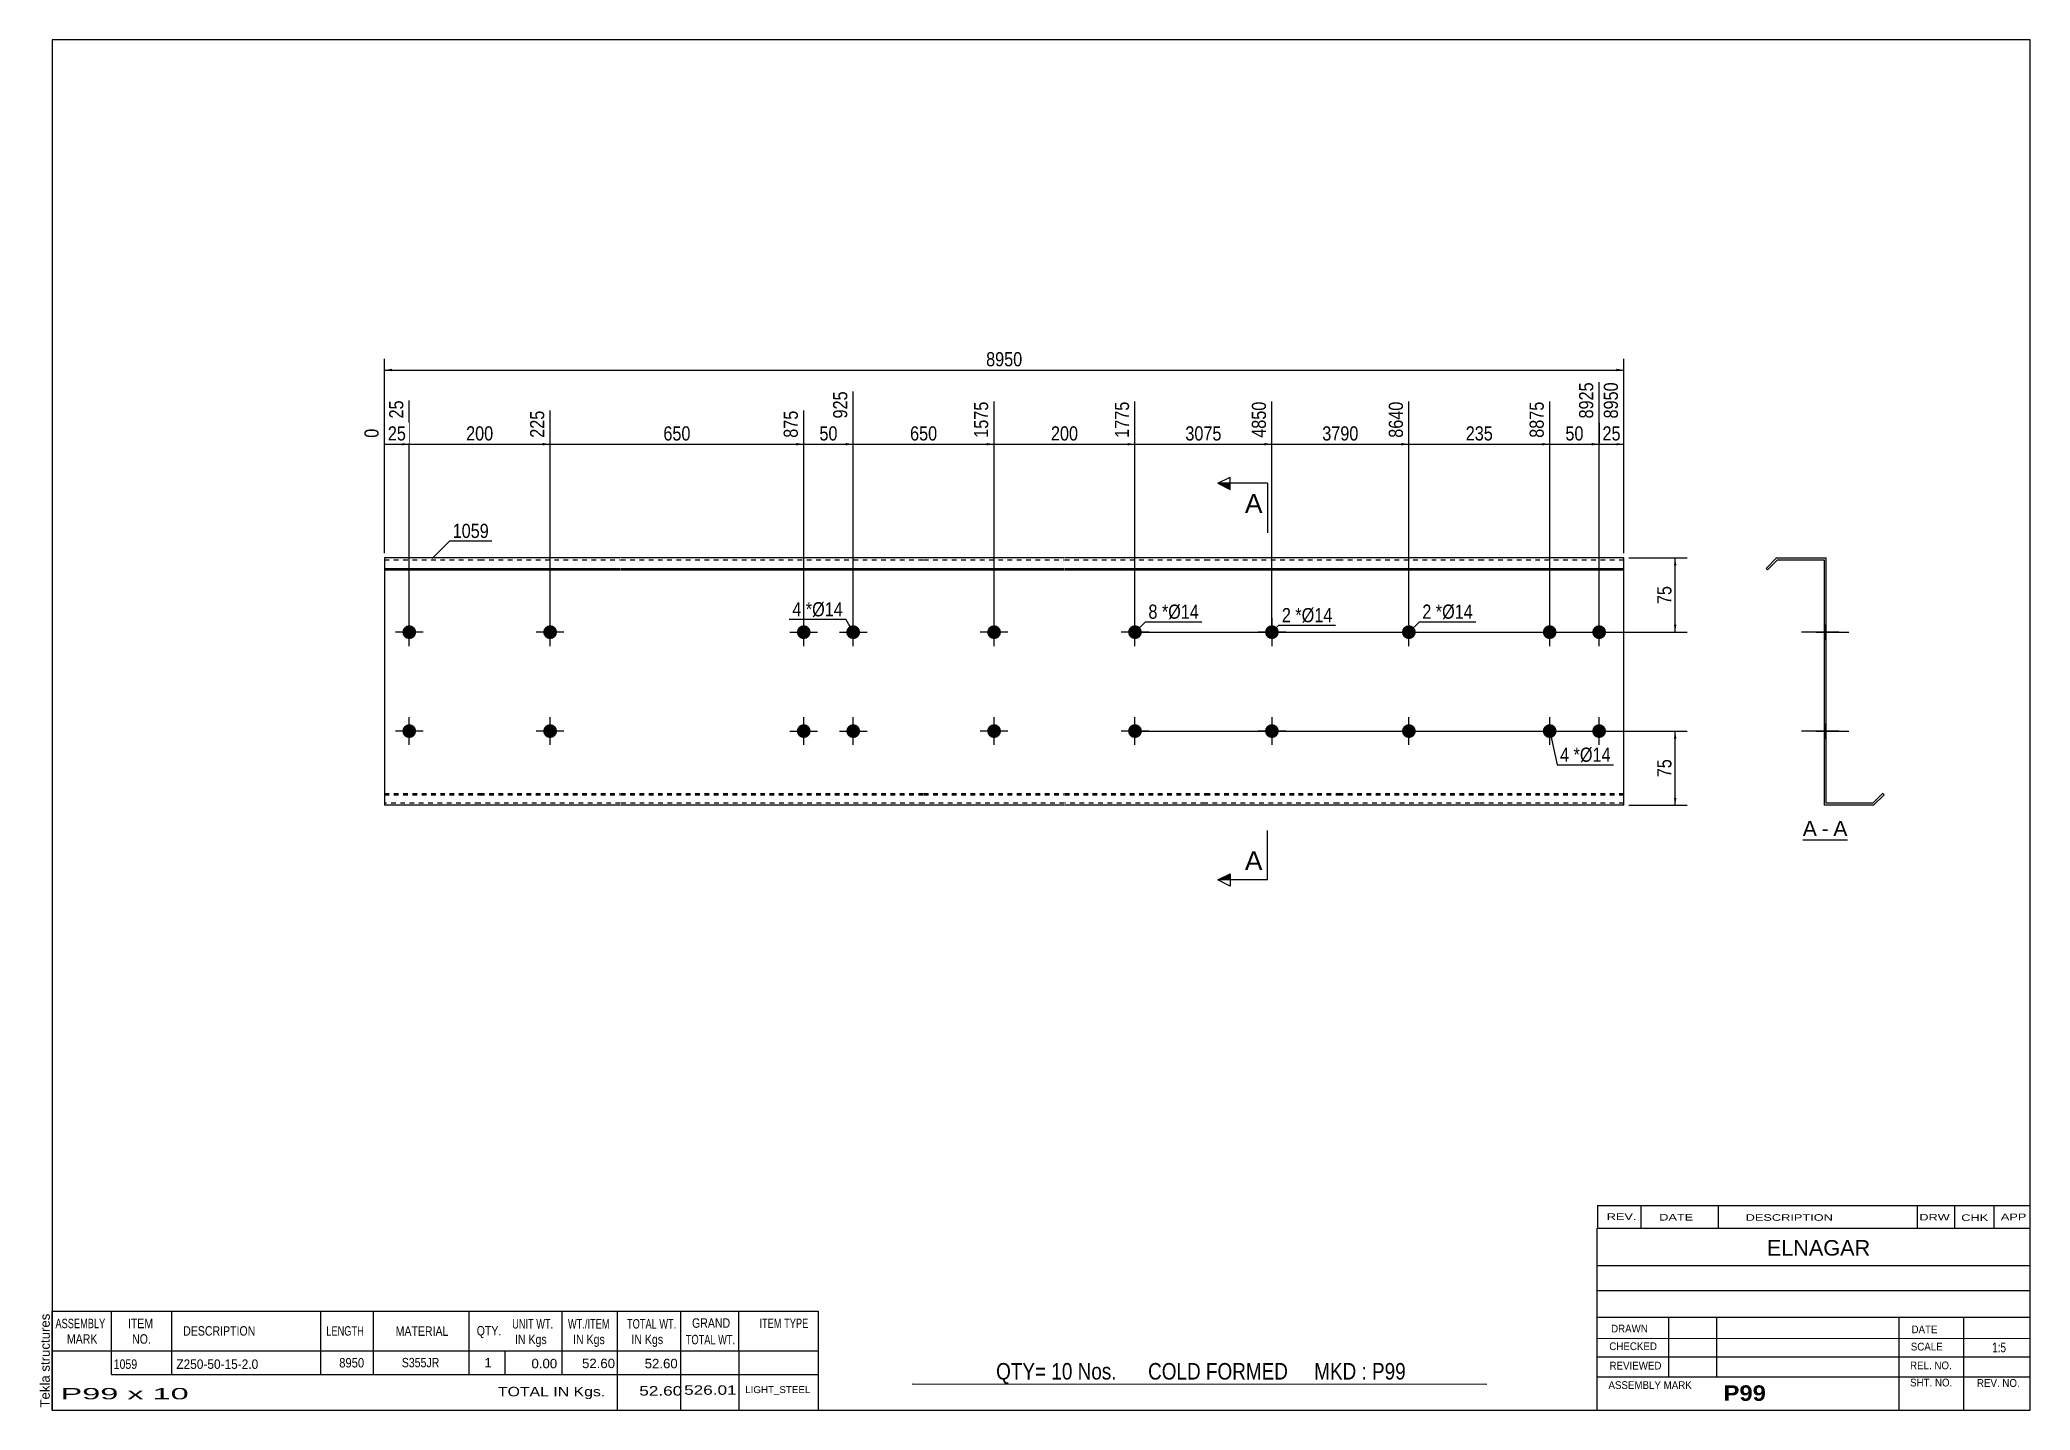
# Model space of a CAD drawing. Header units: millimetres. Extents: x -70 to 333, y -147 to 130.
import ezdxf

# ---------------------------------------------------------------- set-up
doc = ezdxf.new("R2010")
doc.units = ezdxf.units.MM
doc.linetypes.add('DXK_LINE_DOT1', pattern=[1.8814, 0.9407, -0.9407])
doc.styles.add('Arial', font='ARIAL.TTF', dxfattribs={"height": 0.2})
doc.styles.add('Arial Bold', font='ARIALBD.TTF', dxfattribs={"height": 0.2})
doc.styles.add('Arial Narrow', font='ARIALN.TTF', dxfattribs={"height": 0.2})

# ---------------------------------------------------------------- blocks, each defined once
blk = doc.blocks.new('Unknown-629082536-1623')
at = {"color": 5, "linetype": 'Continuous'}
for p, q in [((332.8, 129.75), (-67.2, 129.75)), ((-67.2, 129.75), (-67.2, -147.25)), ((332.8, -147.25), (332.8, 129.75)), ((-67.2, -147.25), (332.8, -147.25))]:
    blk.add_line(p, q, dxfattribs=at)
at = {"color": 174, "linetype": 'Continuous', "style": 'Arial'}
blk.add_text('Tekla structures', height=1.9102, rotation=90, dxfattribs=at).set_placement((-67.7, -146.75))
blk = doc.blocks.new('Unknown-629082536-12 - 1231')
at = {"color": 7, "linetype": 'Continuous'}
blk.add_line((286.81, -31.95), (295.84, -31.95), dxfattribs=at)
at = {"color": 0, "linetype": 'Continuous'}
blk.add_wipeout([(289.65, -31.2), (289.65, -28), (286.81, -28), (286.81, -31.2)], dxfattribs=at)
blk.add_wipeout([(292.03, -31.2), (292.03, -28), (290.61, -28), (290.61, -31.2)], dxfattribs=at)
at = {"color": 96, "linetype": 'Continuous', "style": 'Arial'}
blk.add_text('A', height=3.06, dxfattribs=at).set_placement((286.81, -31.2))
at = {"color": 0, "linetype": 'Continuous'}
blk.add_wipeout([(295.84, -31.2), (295.84, -28), (292.99, -28), (292.99, -31.2)], dxfattribs=at)
at = {"color": 96, "linetype": 'Continuous', "style": 'Arial'}
for s, p in [('A', (292.99, -31.2)), ('-', (290.61, -31.2))]:
    blk.add_text(s, height=3.06, dxfattribs=at).set_placement(p)
blk = doc.blocks.new('Bolt-629082536-1223 - 1203')
at = {"linetype": 'Continuous'}
for points in [[(3.6, -10, -1), (6.4, -10, -1)], [(150.36, -10, -1), (153.16, -10, -1)]]:
    blk.add_hatch(color=3, dxfattribs=at).paths.add_polyline_path(points)
at = {"color": 3, "linetype": 'Continuous'}
for p, q in [((5, -12.8), (5, -7.2)), ((151.76, -12.8), (151.76, -7.2)), ((7.8, -10), (2.2, -10)), ((154.56, -10), (148.96, -10))]:
    blk.add_line(p, q, dxfattribs=at)
blk = doc.blocks.new('Part-629082536-1218 - 1203')
at = {"color": 2, "linetype": 'Continuous'}
for p, q in [((0, 25), (0, -25)), ((19.19, 25), (0, 25)), ((47.68, 25), (19.29, 25)), ((108.98, 25), (47.78, 25)), ((137.46, 25), (109.08, 25)), ((165.95, 25), (137.56, 25)), ((192.85, 25), (166.05, 25)), ((221.34, 25), (192.95, 25)), ((250.63, 25), (221.44, 25)), ((250.63, -25), (250.63, 25)), ((0, 22.88), (19.19, 22.88)), ((0, 22.6), (19.19, 22.6)), ((19.29, 22.88), (47.68, 22.88)), ((19.29, 22.6), (47.68, 22.6)), ((47.78, 22.88), (108.98, 22.88)), ((47.78, 22.6), (108.98, 22.6)), ((109.08, 22.88), (137.46, 22.88)), ((109.08, 22.6), (137.46, 22.6)), ((137.56, 22.88), (165.95, 22.88)), ((137.56, 22.6), (165.95, 22.6)), ((166.05, 22.88), (192.85, 22.88)), ((166.05, 22.6), (192.85, 22.6)), ((192.95, 22.88), (221.34, 22.88)), ((192.95, 22.6), (221.34, 22.6)), ((221.44, 22.88), (250.63, 22.88)), ((221.44, 22.6), (250.63, 22.6)), ((19.19, -25), (0, -25)), ((47.68, -25), (19.29, -25)), ((108.98, -25), (47.78, -25)), ((137.46, -25), (109.08, -25)), ((165.95, -25), (137.56, -25)), ((192.85, -25), (166.05, -25)), ((221.34, -25), (192.95, -25)), ((250.63, -25), (221.44, -25))]:
    blk.add_line(p, q, dxfattribs=at)
at = {"color": 7, "linetype": 'DXK_LINE_DOT1'}
for p, q in [((0, 24.6), (19.19, 24.6)), ((19.29, 24.6), (47.68, 24.6)), ((47.78, 24.6), (108.98, 24.6)), ((109.08, 24.6), (137.46, 24.6)), ((137.56, 24.6), (165.95, 24.6)), ((166.05, 24.6), (192.85, 24.6)), ((192.95, 24.6), (221.34, 24.6)), ((221.44, 24.6), (250.63, 24.6)), ((0, -22.6), (19.19, -22.6)), ((0, -22.88), (19.19, -22.88)), ((19.29, -22.6), (47.68, -22.6)), ((19.29, -22.88), (47.68, -22.88)), ((47.78, -22.6), (108.98, -22.6)), ((47.78, -22.88), (108.98, -22.88)), ((109.08, -22.6), (137.46, -22.6)), ((109.08, -22.88), (137.46, -22.88)), ((137.56, -22.6), (165.95, -22.6)), ((137.56, -22.88), (165.95, -22.88)), ((166.05, -22.6), (192.85, -22.6)), ((166.05, -22.88), (192.85, -22.88)), ((192.95, -22.6), (221.34, -22.6)), ((192.95, -22.88), (221.34, -22.88)), ((221.44, -22.6), (250.63, -22.6)), ((221.44, -22.88), (250.63, -22.88)), ((19.19, -24.6), (0, -24.6)), ((47.68, -24.6), (19.29, -24.6)), ((108.98, -24.6), (47.78, -24.6)), ((137.46, -24.6), (109.08, -24.6)), ((165.95, -24.6), (137.56, -24.6)), ((192.85, -24.6), (166.05, -24.6)), ((221.34, -24.6), (192.95, -24.6)), ((250.63, -24.6), (221.44, -24.6))]:
    blk.add_line(p, q, dxfattribs=at)
blk = doc.blocks.new('Bolt-629082536-1219 - 1203')
at = {"linetype": 'Continuous'}
for points in [[(83.38, 10, -1), (86.18, 10, -1)], [(93.38, 10, -1), (96.18, 10, -1)], [(83.38, -10, -1), (86.18, -10, -1)], [(93.38, -10, -1), (96.18, -10, -1)]]:
    blk.add_hatch(color=3, dxfattribs=at).paths.add_polyline_path(points)
at = {"color": 3, "linetype": 'Continuous'}
for p, q in [((84.78, 7.2), (84.78, 12.8)), ((94.78, 7.2), (94.78, 12.8)), ((81.98, 10), (87.58, 10)), ((91.98, 10), (97.58, 10)), ((84.78, -12.8), (84.78, -7.2)), ((94.78, -12.8), (94.78, -7.2)), ((81.98, -10), (87.58, -10)), ((91.98, -10), (97.58, -10))]:
    blk.add_line(p, q, dxfattribs=at)
blk = doc.blocks.new('Bolt-629082536-1220 - 1203')
at = {"linetype": 'Continuous'}
for points in [[(32.09, 10, -1), (34.89, 10, -1)], [(121.87, 10, -1), (124.67, 10, -1)]]:
    blk.add_hatch(color=3, dxfattribs=at).paths.add_polyline_path(points)
at = {"color": 3, "linetype": 'Continuous'}
for p, q in [((33.49, 7.2), (33.49, 12.8)), ((123.27, 7.2), (123.27, 12.8)), ((36.29, 10), (30.69, 10)), ((126.07, 10), (120.47, 10))]:
    blk.add_line(p, q, dxfattribs=at)
blk = doc.blocks.new('Bolt-629082536-1221 - 1203')
at = {"linetype": 'Continuous'}
for points in [[(32.09, -10, -1), (34.89, -10, -1)], [(121.87, -10, -1), (124.67, -10, -1)]]:
    blk.add_hatch(color=3, dxfattribs=at).paths.add_polyline_path(points)
at = {"color": 3, "linetype": 'Continuous'}
for p, q in [((33.49, -12.8), (33.49, -7.2)), ((123.27, -12.8), (123.27, -7.2)), ((36.29, -10), (30.69, -10)), ((126.07, -10), (120.47, -10))]:
    blk.add_line(p, q, dxfattribs=at)
blk = doc.blocks.new('Bolt-629082536-1222 - 1203')
at = {"linetype": 'Continuous'}
for points in [[(3.6, 10, -1), (6.4, 10, -1)], [(150.36, 10, -1), (153.16, 10, -1)]]:
    blk.add_hatch(color=3, dxfattribs=at).paths.add_polyline_path(points)
at = {"color": 3, "linetype": 'Continuous'}
for p, q in [((5, 7.2), (5, 12.8)), ((151.76, 7.2), (151.76, 12.8)), ((7.8, 10), (2.2, 10)), ((154.56, 10), (148.96, 10))]:
    blk.add_line(p, q, dxfattribs=at)
blk = doc.blocks.new('Bolt-629082536-1224 - 1203')
at = {"linetype": 'Continuous'}
for points in [[(180.85, 10, -1), (178.05, 10, -1)], [(180.85, -10, -1), (178.05, -10, -1)]]:
    blk.add_hatch(color=3, dxfattribs=at).paths.add_polyline_path(points)
at = {"color": 3, "linetype": 'Continuous'}
for p, q in [((179.45, 12.8), (179.45, 7.2)), ((182.25, 10), (176.65, 10)), ((179.45, -7.2), (179.45, -12.8)), ((182.25, -10), (176.65, -10))]:
    blk.add_line(p, q, dxfattribs=at)
blk = doc.blocks.new('Bolt-629082536-1225 - 1203')
at = {"linetype": 'Continuous'}
for points in [[(234.23, 10, -1), (237.03, 10, -1)], [(244.23, 10, -1), (247.03, 10, -1)], [(234.23, -10, -1), (237.03, -10, -1)], [(244.23, -10, -1), (247.03, -10, -1)]]:
    blk.add_hatch(color=3, dxfattribs=at).paths.add_polyline_path(points)
at = {"color": 3, "linetype": 'Continuous'}
for p, q in [((235.63, 7.2), (235.63, 12.8)), ((245.63, 7.2), (245.63, 12.8)), ((232.83, 10), (238.43, 10)), ((242.83, 10), (248.43, 10)), ((235.63, -12.8), (235.63, -7.2)), ((245.63, -12.8), (245.63, -7.2)), ((232.83, -10), (238.43, -10)), ((242.83, -10), (248.43, -10))]:
    blk.add_line(p, q, dxfattribs=at)
blk = doc.blocks.new('Bolt-629082536-1226 - 1203')
at = {"linetype": 'Continuous'}
for points in [[(205.75, 10, -1), (208.55, 10, -1)], [(205.75, -10, -1), (208.55, -10, -1)]]:
    blk.add_hatch(color=3, dxfattribs=at).paths.add_polyline_path(points)
at = {"color": 3, "linetype": 'Continuous'}
for p, q in [((207.15, 7.2), (207.15, 12.8)), ((204.35, 10), (209.95, 10)), ((207.15, -12.8), (207.15, -7.2)), ((204.35, -10), (209.95, -10))]:
    blk.add_line(p, q, dxfattribs=at)
blk = doc.blocks.new('Part-629082536-1233 - 1231')
at = {"color": 2, "linetype": 'Continuous'}
for p, q in [((281.52, 25), (279.4, 22.88)), ((281.69, 24.6), (279.68, 22.6)), ((281.52, 25), (291.52, 25)), ((281.69, 24.6), (291.12, 24.6)), ((291.12, 24.6), (291.12, -25)), ((291.52, -24.6), (291.52, 25)), ((279.4, 22.88), (279.68, 22.6)), ((300.96, -24.6), (302.96, -22.6)), ((301.12, -25), (303.24, -22.88)), ((303.24, -22.88), (302.96, -22.6)), ((301.12, -25), (291.12, -25)), ((300.96, -24.6), (291.52, -24.6))]:
    blk.add_line(p, q, dxfattribs=at)
blk = doc.blocks.new('Bolt-629082536-1234 - 1231')
at = {"linetype": 'Continuous'}
for points in [[(291.12, 11.4), (291.12, 8.6), (291.52, 8.6), (291.52, 11.4)], [(291.12, 11.4), (291.12, 8.6), (291.52, 8.6), (291.52, 11.4)], [(291.12, -8.6), (291.12, -11.4), (291.52, -11.4), (291.52, -8.6)], [(291.12, -8.6), (291.12, -11.4), (291.52, -11.4), (291.52, -8.6)]]:
    blk.add_hatch(color=3, dxfattribs=at).paths.add_polyline_path(points)
at = {"color": 3, "linetype": 'Continuous'}
for p, q in [((294.12, 10), (286.52, 10)), ((294.12, 10), (286.52, 10)), ((291.52, 11.4), (291.12, 11.4)), ((291.52, 11.4), (291.12, 11.4)), ((291.52, 8.6), (291.12, 8.6)), ((291.52, 8.6), (291.12, 8.6)), ((294.12, -10), (286.52, -10)), ((294.12, -10), (286.52, -10)), ((291.52, -8.6), (291.12, -8.6)), ((291.52, -8.6), (291.12, -8.6)), ((291.52, -11.4), (291.12, -11.4)), ((291.52, -11.4), (291.12, -11.4))]:
    blk.add_line(p, q, dxfattribs=at)
blk = doc.blocks.new('Bolt-629082536-1235 - 1231')
at = {"linetype": 'Continuous'}
blk.add_hatch(color=3, dxfattribs=at).paths.add_polyline_path([(291.12, 11.4), (291.12, 8.6), (291.52, 8.6), (291.52, 11.4)])
blk.add_hatch(color=3, dxfattribs=at).paths.add_polyline_path([(291.12, 11.4), (291.12, 8.6), (291.52, 8.6), (291.52, 11.4)])
at = {"color": 3, "linetype": 'Continuous'}
for p, q in [((289.52, 10), (296.12, 10)), ((289.52, 10), (296.12, 10)), ((291.12, 11.4), (291.52, 11.4)), ((291.12, 11.4), (291.52, 11.4)), ((291.12, 8.6), (291.52, 8.6)), ((291.12, 8.6), (291.52, 8.6))]:
    blk.add_line(p, q, dxfattribs=at)
blk = doc.blocks.new('Bolt-629082536-1236 - 1231')
at = {"linetype": 'Continuous'}
blk.add_hatch(color=3, dxfattribs=at).paths.add_polyline_path([(291.12, -8.6), (291.12, -11.4), (291.52, -11.4), (291.52, -8.6)])
blk.add_hatch(color=3, dxfattribs=at).paths.add_polyline_path([(291.12, -8.6), (291.12, -11.4), (291.52, -11.4), (291.52, -8.6)])
at = {"color": 3, "linetype": 'Continuous'}
for p, q in [((289.52, -10), (296.12, -10)), ((289.52, -10), (296.12, -10)), ((291.12, -8.6), (291.52, -8.6)), ((291.12, -8.6), (291.52, -8.6)), ((291.12, -11.4), (291.52, -11.4)), ((291.12, -11.4), (291.52, -11.4))]:
    blk.add_line(p, q, dxfattribs=at)
blk = doc.blocks.new('Bolt-629082536-1237 - 1231')
at = {"linetype": 'Continuous'}
blk.add_hatch(color=3, dxfattribs=at).paths.add_polyline_path([(291.12, 11.4), (291.12, 8.6), (291.52, 8.6), (291.52, 11.4)])
blk.add_hatch(color=3, dxfattribs=at).paths.add_polyline_path([(291.12, 11.4), (291.12, 8.6), (291.52, 8.6), (291.52, 11.4)])
at = {"color": 3, "linetype": 'Continuous'}
for p, q in [((289.52, 10), (296.12, 10)), ((289.52, 10), (296.12, 10)), ((291.12, 11.4), (291.52, 11.4)), ((291.12, 11.4), (291.52, 11.4)), ((291.12, 8.6), (291.52, 8.6)), ((291.12, 8.6), (291.52, 8.6))]:
    blk.add_line(p, q, dxfattribs=at)
blk = doc.blocks.new('Bolt-629082536-1238 - 1231')
at = {"linetype": 'Continuous'}
blk.add_hatch(color=3, dxfattribs=at).paths.add_polyline_path([(291.12, -8.6), (291.12, -11.4), (291.52, -11.4), (291.52, -8.6)])
blk.add_hatch(color=3, dxfattribs=at).paths.add_polyline_path([(291.12, -8.6), (291.12, -11.4), (291.52, -11.4), (291.52, -8.6)])
at = {"color": 3, "linetype": 'Continuous'}
for p, q in [((289.52, -10), (296.12, -10)), ((289.52, -10), (296.12, -10)), ((291.12, -8.6), (291.52, -8.6)), ((291.12, -8.6), (291.52, -8.6)), ((291.12, -11.4), (291.52, -11.4)), ((291.12, -11.4), (291.52, -11.4))]:
    blk.add_line(p, q, dxfattribs=at)
blk = doc.blocks.new('Bolt-629082536-1239 - 1231')
at = {"linetype": 'Continuous'}
for points in [[(291.52, 8.6), (291.52, 11.4), (291.12, 11.4), (291.12, 8.6)], [(291.52, -11.4), (291.52, -8.6), (291.12, -8.6), (291.12, -11.4)]]:
    blk.add_hatch(color=3, dxfattribs=at).paths.add_polyline_path(points)
at = {"color": 3, "linetype": 'Continuous'}
for p, q in [((291.52, 10), (287.12, 10)), ((291.52, 11.4), (291.12, 11.4)), ((291.52, 8.6), (291.12, 8.6)), ((291.52, -10), (287.12, -10)), ((291.52, -8.6), (291.12, -8.6)), ((291.52, -11.4), (291.12, -11.4))]:
    blk.add_line(p, q, dxfattribs=at)
blk = doc.blocks.new('Bolt-629082536-1240 - 1231')
at = {"linetype": 'Continuous'}
for points in [[(291.12, 11.4), (291.12, 8.6), (291.52, 8.6), (291.52, 11.4)], [(291.12, 11.4), (291.12, 8.6), (291.52, 8.6), (291.52, 11.4)], [(291.12, -8.6), (291.12, -11.4), (291.52, -11.4), (291.52, -8.6)], [(291.12, -8.6), (291.12, -11.4), (291.52, -11.4), (291.52, -8.6)]]:
    blk.add_hatch(color=3, dxfattribs=at).paths.add_polyline_path(points)
at = {"color": 3, "linetype": 'Continuous'}
for p, q in [((294.12, 10), (286.52, 10)), ((294.12, 10), (286.52, 10)), ((291.52, 11.4), (291.12, 11.4)), ((291.52, 11.4), (291.12, 11.4)), ((291.52, 8.6), (291.12, 8.6)), ((291.52, 8.6), (291.12, 8.6)), ((294.12, -10), (286.52, -10)), ((294.12, -10), (286.52, -10)), ((291.52, -8.6), (291.12, -8.6)), ((291.52, -8.6), (291.12, -8.6)), ((291.52, -11.4), (291.12, -11.4)), ((291.52, -11.4), (291.12, -11.4))]:
    blk.add_line(p, q, dxfattribs=at)
blk = doc.blocks.new('Bolt-629082536-1241 - 1231')
at = {"linetype": 'Continuous'}
for points in [[(291.12, 11.4), (291.12, 8.6), (291.52, 8.6), (291.52, 11.4)], [(291.12, -8.6), (291.12, -11.4), (291.52, -11.4), (291.52, -8.6)]]:
    blk.add_hatch(color=3, dxfattribs=at).paths.add_polyline_path(points)
at = {"color": 3, "linetype": 'Continuous'}
for p, q in [((293.12, 10), (286.52, 10)), ((291.52, 11.4), (291.12, 11.4)), ((291.52, 8.6), (291.12, 8.6)), ((293.12, -10), (286.52, -10)), ((291.52, -8.6), (291.12, -8.6)), ((291.52, -11.4), (291.12, -11.4))]:
    blk.add_line(p, q, dxfattribs=at)
blk = doc.blocks.new('StraightDimension-629082536-1254 - 1203')
at = {"linetype": 'Continuous'}
blk.add_hatch(color=7, dxfattribs=at).paths.add_polyline_path([(249.13, 48.25), (250.63, 48), (249.13, 47.75)])
at = {"color": 7, "linetype": 'Continuous'}
for p, q in [((245.63, 11), (245.63, 60.51)), ((250.63, 26), (250.63, 60.51)), ((245.63, 48), (250.63, 48))]:
    blk.add_line(p, q, dxfattribs=at)
at = {"color": 0}
blk.add_wipeout([(250.56, 48.15), (250.56, 52.35), (245.71, 52.35), (245.71, 48.15)], dxfattribs=at)
at = {"color": 0, "linetype": 'Continuous'}
blk.add_wipeout([(250.03, 61.11), (245.83, 61.11), (245.83, 52.6), (250.03, 52.6)], dxfattribs=at)
at = {"color": 3, "linetype": 'Continuous', "style": 'Arial Narrow'}
blk.add_text('8950', height=2.863, rotation=90.0002, dxfattribs=at).set_placement((249.43, 53.2))
at = {"color": 3, "style": 'Arial Narrow'}
blk.add_text('25', height=2.863, dxfattribs=at).set_placement((246.31, 48.75))
blk = doc.blocks.new('StraightDimension-629082536-1255 - 1203')
at = {"linetype": 'Continuous'}
blk.add_hatch(color=7, dxfattribs=at).paths.add_polyline_path([(244.13, 48.25), (245.63, 48), (244.13, 47.75)])
at = {"color": 7, "linetype": 'Continuous'}
for p, q in [((245.63, 11), (245.63, 60.51)), ((235.63, 11), (235.63, 56.61)), ((235.63, 48), (245.63, 48))]:
    blk.add_line(p, q, dxfattribs=at)
at = {"color": 0}
blk.add_wipeout([(243.06, 48.15), (243.06, 52.35), (238.21, 52.35), (238.21, 48.15)], dxfattribs=at)
at = {"color": 0, "linetype": 'Continuous'}
blk.add_wipeout([(245.03, 61.11), (240.83, 61.11), (240.83, 52.6), (245.03, 52.6)], dxfattribs=at)
at = {"color": 3, "linetype": 'Continuous', "style": 'Arial Narrow'}
blk.add_text('8925', height=2.863, rotation=90.0002, dxfattribs=at).set_placement((244.43, 53.2))
at = {"color": 3, "style": 'Arial Narrow'}
blk.add_text('50', height=2.863, dxfattribs=at).set_placement((238.81, 48.75))
blk = doc.blocks.new('StraightDimension-629082536-1256 - 1203')
at = {"linetype": 'Continuous'}
blk.add_hatch(color=7, dxfattribs=at).paths.add_polyline_path([(234.13, 48.25), (235.63, 48), (234.13, 47.75)])
at = {"color": 7, "linetype": 'Continuous'}
for p, q in [((207.15, 11), (207.15, 56.61)), ((235.63, 11), (235.63, 56.61)), ((207.15, 48), (235.63, 48))]:
    blk.add_line(p, q, dxfattribs=at)
at = {"color": 0, "linetype": 'Continuous'}
blk.add_wipeout([(235.03, 57.21), (230.83, 57.21), (230.83, 48.7), (235.03, 48.7)], dxfattribs=at)
at = {"color": 0}
blk.add_wipeout([(224.73, 48.15), (224.73, 52.35), (218.05, 52.35), (218.05, 48.15)], dxfattribs=at)
at = {"color": 3, "linetype": 'Continuous', "style": 'Arial Narrow'}
blk.add_text('8875', height=2.863, rotation=90.0002, dxfattribs=at).set_placement((234.43, 49.3))
at = {"color": 3, "style": 'Arial Narrow'}
blk.add_text('235', height=2.863, dxfattribs=at).set_placement((218.65, 48.75))
blk = doc.blocks.new('StraightDimension-629082536-1257 - 1203')
at = {"linetype": 'Continuous'}
blk.add_hatch(color=7, dxfattribs=at).paths.add_polyline_path([(205.65, 48.25), (207.15, 48), (205.65, 47.75)])
at = {"color": 7, "linetype": 'Continuous'}
for p, q in [((179.45, 11), (179.45, 56.61)), ((207.15, 11), (207.15, 56.61)), ((179.45, 48), (207.15, 48))]:
    blk.add_line(p, q, dxfattribs=at)
at = {"color": 0, "linetype": 'Continuous'}
blk.add_wipeout([(206.55, 57.21), (202.35, 57.21), (202.35, 48.7), (206.55, 48.7)], dxfattribs=at)
at = {"color": 0}
blk.add_wipeout([(197.55, 48.15), (197.55, 52.35), (189.04, 52.35), (189.04, 48.15)], dxfattribs=at)
at = {"color": 3, "linetype": 'Continuous', "style": 'Arial Narrow'}
blk.add_text('8640', height=2.863, rotation=90.0002, dxfattribs=at).set_placement((205.95, 49.3))
at = {"color": 3, "style": 'Arial Narrow'}
blk.add_text('3790', height=2.863, dxfattribs=at).set_placement((189.64, 48.75))
blk = doc.blocks.new('StraightDimension-629082536-1258 - 1203')
at = {"linetype": 'Continuous'}
blk.add_hatch(color=7, dxfattribs=at).paths.add_polyline_path([(177.95, 48.25), (179.45, 48), (177.95, 47.75)])
at = {"color": 7, "linetype": 'Continuous'}
for p, q in [((151.76, 11), (151.76, 56.61)), ((179.45, 11), (179.45, 56.61)), ((151.76, 48), (179.45, 48))]:
    blk.add_line(p, q, dxfattribs=at)
at = {"color": 0, "linetype": 'Continuous'}
blk.add_wipeout([(178.85, 57.21), (174.65, 57.21), (174.65, 48.7), (178.85, 48.7)], dxfattribs=at)
at = {"color": 0}
blk.add_wipeout([(169.86, 48.15), (169.86, 52.35), (161.35, 52.35), (161.35, 48.15)], dxfattribs=at)
at = {"color": 3, "linetype": 'Continuous', "style": 'Arial Narrow'}
blk.add_text('4850', height=2.863, rotation=90.0002, dxfattribs=at).set_placement((178.25, 49.3))
at = {"color": 3, "style": 'Arial Narrow'}
blk.add_text('3075', height=2.863, dxfattribs=at).set_placement((161.95, 48.75))
blk = doc.blocks.new('StraightDimension-629082536-1324 - 1203')
at = {"linetype": 'Continuous'}
for points in [[(1.5, 62.75), (0, 63), (1.5, 63.25)], [(249.13, 63.25), (250.63, 63), (249.13, 62.75)]]:
    blk.add_hatch(color=7, dxfattribs=at).paths.add_polyline_path(points)
at = {"color": 7, "linetype": 'Continuous'}
for p, q in [((0, 26), (0, 65.25)), ((250.63, 26), (250.63, 65.25)), ((0, 63), (250.63, 63))]:
    blk.add_line(p, q, dxfattribs=at)
at = {"color": 0}
blk.add_wipeout([(129.57, 63.15), (129.57, 67.35), (121.06, 67.35), (121.06, 63.15)], dxfattribs=at)
at = {"color": 3, "style": 'Arial Narrow'}
blk.add_text('8950', height=2.863, dxfattribs=at).set_placement((121.66, 63.75))
blk = doc.blocks.new('StraightDimension-629082536-1259 - 1203')
at = {"linetype": 'Continuous'}
blk.add_hatch(color=7, dxfattribs=at).paths.add_polyline_path([(150.26, 48.25), (151.76, 48), (150.26, 47.75)])
at = {"color": 7, "linetype": 'Continuous'}
for p, q in [((123.27, 11), (123.27, 56.61)), ((151.76, 11), (151.76, 56.61)), ((123.27, 48), (151.76, 48))]:
    blk.add_line(p, q, dxfattribs=at)
at = {"color": 0, "linetype": 'Continuous'}
blk.add_wipeout([(151.16, 57.21), (146.96, 57.21), (146.96, 48.7), (151.16, 48.7)], dxfattribs=at)
at = {"color": 0}
blk.add_wipeout([(140.86, 48.15), (140.86, 52.35), (134.17, 52.35), (134.17, 48.15)], dxfattribs=at)
at = {"color": 3, "linetype": 'Continuous', "style": 'Arial Narrow'}
blk.add_text('1775', height=2.863, rotation=90.0002, dxfattribs=at).set_placement((150.56, 49.3))
at = {"color": 3, "style": 'Arial Narrow'}
blk.add_text('200', height=2.863, dxfattribs=at).set_placement((134.77, 48.75))
blk = doc.blocks.new('StraightDimension-629082536-1260 - 1203')
at = {"linetype": 'Continuous'}
blk.add_hatch(color=7, dxfattribs=at).paths.add_polyline_path([(121.77, 48.25), (123.27, 48), (121.77, 47.75)])
at = {"color": 7, "linetype": 'Continuous'}
for p, q in [((94.78, 11), (94.78, 58.68)), ((123.27, 11), (123.27, 56.61)), ((94.78, 48), (123.27, 48))]:
    blk.add_line(p, q, dxfattribs=at)
at = {"color": 0, "linetype": 'Continuous'}
blk.add_wipeout([(122.67, 57.21), (118.47, 57.21), (118.47, 48.7), (122.67, 48.7)], dxfattribs=at)
at = {"color": 0}
blk.add_wipeout([(112.37, 48.15), (112.37, 52.35), (105.68, 52.35), (105.68, 48.15)], dxfattribs=at)
at = {"color": 3, "linetype": 'Continuous', "style": 'Arial Narrow'}
blk.add_text('1575', height=2.863, rotation=90.0002, dxfattribs=at).set_placement((122.07, 49.3))
at = {"color": 3, "style": 'Arial Narrow'}
blk.add_text('650', height=2.863, dxfattribs=at).set_placement((106.28, 48.75))
blk = doc.blocks.new('StraightDimension-629082536-1261 - 1203')
at = {"linetype": 'Continuous'}
blk.add_hatch(color=7, dxfattribs=at).paths.add_polyline_path([(93.28, 48.25), (94.78, 48), (93.28, 47.75)])
at = {"color": 7, "linetype": 'Continuous'}
for p, q in [((94.78, 11), (94.78, 58.68)), ((84.78, 11), (84.78, 54.78)), ((84.78, 48), (94.78, 48))]:
    blk.add_line(p, q, dxfattribs=at)
at = {"color": 0}
blk.add_wipeout([(92.21, 48.15), (92.21, 52.35), (87.35, 52.35), (87.35, 48.15)], dxfattribs=at)
at = {"color": 0, "linetype": 'Continuous'}
blk.add_wipeout([(94.18, 59.28), (89.98, 59.28), (89.98, 52.6), (94.18, 52.6)], dxfattribs=at)
at = {"color": 3, "linetype": 'Continuous', "style": 'Arial Narrow'}
blk.add_text('925', height=2.863, rotation=90.0002, dxfattribs=at).set_placement((93.58, 53.2))
at = {"color": 3, "style": 'Arial Narrow'}
blk.add_text('50', height=2.863, dxfattribs=at).set_placement((87.95, 48.75))
blk = doc.blocks.new('StraightDimension-629082536-1262 - 1203')
at = {"linetype": 'Continuous'}
blk.add_hatch(color=7, dxfattribs=at).paths.add_polyline_path([(83.28, 48.25), (84.78, 48), (83.28, 47.75)])
at = {"color": 7, "linetype": 'Continuous'}
for p, q in [((33.49, 11), (33.49, 54.78)), ((84.78, 11), (84.78, 54.78)), ((33.49, 48), (84.78, 48))]:
    blk.add_line(p, q, dxfattribs=at)
at = {"color": 0}
blk.add_wipeout([(62.48, 48.15), (62.48, 52.35), (55.79, 52.35), (55.79, 48.15)], dxfattribs=at)
at = {"color": 0, "linetype": 'Continuous'}
blk.add_wipeout([(84.18, 55.38), (79.98, 55.38), (79.98, 48.7), (84.18, 48.7)], dxfattribs=at)
at = {"color": 3, "linetype": 'Continuous', "style": 'Arial Narrow'}
blk.add_text('875', height=2.863, rotation=90.0002, dxfattribs=at).set_placement((83.58, 49.3))
at = {"color": 3, "style": 'Arial Narrow'}
blk.add_text('650', height=2.863, dxfattribs=at).set_placement((56.39, 48.75))
blk = doc.blocks.new('StraightDimension-629082536-1263 - 1203')
at = {"linetype": 'Continuous'}
blk.add_hatch(color=7, dxfattribs=at).paths.add_polyline_path([(31.99, 48.25), (33.49, 48), (31.99, 47.75)])
at = {"color": 7, "linetype": 'Continuous'}
for p, q in [((5, 11), (5, 56.86)), ((33.49, 11), (33.49, 54.78)), ((5, 48), (33.49, 48))]:
    blk.add_line(p, q, dxfattribs=at)
at = {"color": 0}
blk.add_wipeout([(22.59, 48.15), (22.59, 52.35), (15.9, 52.35), (15.9, 48.15)], dxfattribs=at)
at = {"color": 0, "linetype": 'Continuous'}
blk.add_wipeout([(32.89, 55.38), (28.69, 55.38), (28.69, 48.7), (32.89, 48.7)], dxfattribs=at)
at = {"color": 3, "linetype": 'Continuous', "style": 'Arial Narrow'}
blk.add_text('225', height=2.863, rotation=90.0002, dxfattribs=at).set_placement((32.29, 49.3))
at = {"color": 3, "style": 'Arial Narrow'}
blk.add_text('200', height=2.863, dxfattribs=at).set_placement((16.5, 48.75))
blk = doc.blocks.new('StraightDimension-629082536-1264 - 1203')
at = {"linetype": 'Continuous'}
blk.add_hatch(color=7, dxfattribs=at).paths.add_polyline_path([(3.5, 48.25), (5, 48), (3.5, 47.75)])
at = {"color": 7, "linetype": 'Continuous'}
for p, q in [((5, 11), (5, 56.86)), ((0, 26), (0, 51.13)), ((0, 48), (5, 48))]:
    blk.add_line(p, q, dxfattribs=at)
at = {"color": 0}
blk.add_wipeout([(4.93, 48.15), (4.93, 52.35), (0.07, 52.35), (0.07, 48.15)], dxfattribs=at)
at = {"color": 0, "linetype": 'Continuous'}
blk.add_wipeout([(4.4, 57.46), (0.2, 57.46), (0.2, 52.6), (4.4, 52.6)], dxfattribs=at)
blk.add_wipeout([(-0.6, 51.73), (-4.8, 51.73), (-4.8, 48.7), (-0.6, 48.7)], dxfattribs=at)
at = {"color": 3, "linetype": 'Continuous', "style": 'Arial Narrow'}
for s, height, p in [('25', 2.863, (3.8, 53.2)), ('0', 2.86, (-1.2, 49.3))]:
    blk.add_text(s, height=height, rotation=90.0002, dxfattribs=at).set_placement(p)
at = {"color": 3, "style": 'Arial Narrow'}
blk.add_text('25', height=2.863, dxfattribs=at).set_placement((0.67, 48.75))
blk = doc.blocks.new('StraightDimension-629082536-1307 - 1203')
at = {"linetype": 'Continuous'}
for points in [[(260.75, 23.5), (261, 25), (261.25, 23.5)], [(261.25, 11.5), (261, 10), (260.75, 11.5)]]:
    blk.add_hatch(color=7, dxfattribs=at).paths.add_polyline_path(points)
at = {"color": 7, "linetype": 'Continuous'}
for p, q in [((251.63, 25), (263.4, 25)), ((261, 10), (261, 25)), ((152.76, 10), (263.4, 10))]:
    blk.add_line(p, q, dxfattribs=at)
at = {"color": 0}
blk.add_wipeout([(260.85, 19.93), (256.65, 19.93), (256.65, 15.07), (260.85, 15.07)], dxfattribs=at)
at = {"color": 3, "style": 'Arial Narrow'}
blk.add_text('75', height=2.863, rotation=90.0002, dxfattribs=at).set_placement((260.25, 15.67))
blk = doc.blocks.new('StraightDimension-629082536-1316 - 1203')
at = {"linetype": 'Continuous'}
for points in [[(260.75, -11.5), (261, -10), (261.25, -11.5)], [(261.25, -23.5), (261, -25), (260.75, -23.5)]]:
    blk.add_hatch(color=7, dxfattribs=at).paths.add_polyline_path(points)
at = {"color": 7, "linetype": 'Continuous'}
for p, q in [((152.76, -10), (263.4, -10)), ((261, -25), (261, -10)), ((251.63, -25), (263.4, -25))]:
    blk.add_line(p, q, dxfattribs=at)
at = {"color": 0}
blk.add_wipeout([(260.85, -15.07), (256.65, -15.07), (256.65, -19.93), (260.85, -19.93)], dxfattribs=at)
at = {"color": 3, "style": 'Arial Narrow'}
blk.add_text('75', height=2.863, rotation=90.0002, dxfattribs=at).set_placement((260.25, -19.33))
blk = doc.blocks.new('CBS_BOM-629082536-1648')
at = {"color": 7, "linetype": 'Continuous'}
for p, q in [((-67.23, -135.28), (-67.23, -127.28)), ((-67.23, -127.28), (87.69, -127.28)), ((-55.23, -135.28), (-55.23, -127.28)), ((-43.04, -135.28), (-43.04, -127.28)), ((-12.88, -135.28), (-12.88, -127.28)), ((-2.2, -135.28), (-2.2, -127.28)), ((17.12, -135.28), (17.12, -127.28)), ((35.92, -135.28), (35.92, -127.28)), ((47.13, -135.28), (47.13, -127.28)), ((59.92, -135.28), (59.92, -127.28)), ((71.67, -135.28), (71.67, -127.28)), ((87.69, -127.29), (87.69, -135.27)), ((-67.23, -135.28), (87.69, -135.28)), ((-67.23, -140.08), (-67.23, -135.28)), ((-55.23, -140.08), (-55.23, -135.28)), ((-43.04, -140.08), (-43.04, -135.28)), ((-12.88, -140.08), (-12.88, -135.28)), ((-2.2, -140.08), (-2.2, -135.28)), ((17.12, -140.08), (17.12, -135.28)), ((24.38, -140.08), (24.38, -135.28)), ((35.92, -140.08), (35.92, -135.28)), ((47.13, -140.08), (47.13, -135.28)), ((59.92, -140.08), (59.92, -135.28)), ((71.69, -140.08), (71.69, -135.28)), ((87.69, -135.28), (87.69, -140.08)), ((-67.23, -147.28), (-67.23, -140.1)), ((-55.23, -140.08), (87.69, -140.08)), ((47.13, -147.28), (47.13, -140.1)), ((59.92, -147.28), (59.92, -140.1)), ((71.73, -147.28), (71.73, -140.1)), ((87.69, -140.08), (87.69, -147.28)), ((-67.23, -147.28), (87.69, -147.28))]:
    blk.add_line(p, q, dxfattribs=at)
at = {"color": 3, "linetype": 'Continuous', "style": 'Arial'}
for s, height, width, p in [('ASSEMBLY', 1.91, 0.7, (-66.55, -130.71)), ('ITEM', 1.91, 0.8, (-51.9, -130.71)), ('WT./ITEM', 1.91, 0.7, (37.1, -130.78)), ('GRAND', 1.91, 0.8, (62.19, -130.62)), ('ITEM TYPE', 1.91, 0.7, (75.83, -130.7)), ('MARK', 1.91, 0.8, (-64.23, -133.84)), ('NO.', 1.91, 0.8, (-51.05, -133.84)), ('DESCRIPTION', 1.9102, 0.8, (-40.72, -132.21)), ('LENGTH', 1.91, 0.7, (-11.77, -132.21)), ('MATERIAL', 1.91, 0.8, (2.25, -132.26)), ('QTY.', 1.91, 0.8, (18.64, -132.18)), ('UNIT WT.', 1.91, 0.7, (25.81, -130.78)), ('IN Kgs', 1.91, 0.8, (26.39, -133.92)), ('IN Kgs', 1.91, 0.8, (38.14, -133.92)), ('TOTAL WT.', 1.91, 0.7, (49.04, -130.78)), ('IN Kgs', 1.91, 0.8, (49.93, -133.92)), ('TOTAL WT.', 1.91, 0.7, (60.93, -133.96))]:
    blk.add_text(s, height=height, dxfattribs=dict(at, width=width)).set_placement(p)
at = {"color": 7, "linetype": 'Continuous', "style": 'Arial'}
for s, height, width, p in [('8950', 1.91, 0.85, (-9.16, -138.65)), ('S355JR', 1.91, 0.8, (3.49, -138.62)), ('1059', 1.91, 0.8, (-54.77, -138.93)), ('Z250-50-15-2.0', 1.9102, 0.9, (-42.1, -138.93))]:
    blk.add_text(s, height=height, dxfattribs=dict(at, width=width)).set_placement(p)
for s, p in [('1', (20.21, -138.62)), ('52.60', (39.94, -138.78)), ('0.00', (29.72, -138.81)), ('52.60', (52.61, -138.81))]:
    blk.add_text(s, height=1.91, dxfattribs=at).set_placement(p)
at = {"color": 6, "linetype": 'Continuous', "style": 'Arial'}
for s, height, width, p in [('P99 x 10', 2.292, 2.05, (-65.51, -145.09)), ('TOTAL IN Kgs.', 1.9102, 1.2, (22.93, -144.48)), ('52.60', 1.91, 1.3, (51.52, -144.33)), ('526.01', 1.91, 1.3, (60.59, -144.17))]:
    blk.add_text(s, height=height, dxfattribs=dict(at, width=width)).set_placement(p)
blk.add_text('LIGHT_STEEL', height=1.4135, dxfattribs=at).set_placement((72.94, -143.83))
blk = doc.blocks.new('CBS_CALLOFF-629082536-1649')
at = {"color": 7, "linetype": 'Continuous'}
blk.add_line((106.68, -141.98), (222.91, -142), dxfattribs=at)
at = {"color": 3, "linetype": 'Continuous', "style": 'Arial Narrow'}
blk.add_text('QTY= 10 Nos.      COLD FORMED     MKD : P99', height=3.3405, dxfattribs=at).set_placement((123.68, -141.09))
blk = doc.blocks.new('CBS_NAME_BLOG-629082536-1650')
at = {"color": 7, "linetype": 'Continuous'}
for p, q in [((245.21, -110.5), (332.73, -110.5)), ((245.21, -147.21), (245.21, -110.5)), ((245.21, -118.04), (332.73, -118.04)), ((245.28, -123.09), (332.8, -123.09)), ((245.21, -128.46), (332.73, -128.46)), ((259.73, -140.57), (259.73, -128.47)), ((269.42, -140.54), (269.42, -128.47)), ((306.33, -147.21), (306.33, -128.48)), ((319.38, -147.21), (319.38, -128.47)), ((245.22, -132.76), (332.8, -132.74)), ((245.21, -136.51), (332.73, -136.51)), ((245.21, -140.55), (332.73, -140.55)), ((245.21, -147.25), (332.8, -147.25))]:
    blk.add_line(p, q, dxfattribs=at)
at = {"color": 3, "linetype": 'Continuous', "style": 'Arial'}
blk.add_text('ELNAGAR', height=3.133, dxfattribs=at).set_placement((279.53, -116.03))
at = {"color": 3, "linetype": 'Continuous'}
for s, height, style, width, p in [('DRAWN', 1.566, 'Arial', 0.9, (248.04, -131.57)), ('DATE', 1.566, 'Arial', 0.9, (308.8, -131.73)), ('CHECKED', 1.566, 'Arial', 0.9, (247.69, -135.14)), ('SCALE', 1.566, 'Arial', 0.9, (308.65, -135.21)), ('1:5', 1.957, 'Arial Narrow', 0.9, (325.1, -135.57)), ('REVIEWED', 1.566, 'Arial', 0.9, (247.73, -139.06)), ('REL. NO.', 1.566, 'Arial', 0.9, (308.51, -139.01)), ('ASSEMBLY MARK', 1.5663, 'Arial', 0.9, (247.51, -142.99)), ('P99', 3.131, 'Arial Bold', 1.1, (270.79, -145.39)), ('SHT. NO.', 1.566, 'Arial', 0.9, (308.51, -142.48)), ('REV. NO.', 1.566, 'Arial', 0.9, (322.03, -142.57))]:
    blk.add_text(s, height=height, dxfattribs=dict(at, style=style, width=width)).set_placement(p)
blk = doc.blocks.new('CBS_REVISION-629082536-1651')
at = {"color": 7, "linetype": 'Continuous'}
for p, q in [((245.29, -105.87), (332.79, -105.87)), ((245.29, -105.87), (245.29, -110.5)), ((254.09, -105.87), (254.09, -110.5)), ((269.68, -105.87), (269.68, -110.44)), ((309.94, -105.87), (309.94, -110.5)), ((317.48, -105.87), (317.48, -110.5)), ((325.43, -105.87), (325.43, -110.5)), ((245.29, -110.5), (332.79, -110.5))]:
    blk.add_line(p, q, dxfattribs=at)
at = {"color": 7, "style": 'Arial Narrow', "width": 1.7}
for s, height, p in [('REV.', 1.326, (247.15, -108.82)), ('DATE', 1.326, (257.78, -108.94)), ('DESCRIPTION', 1.3257, (275.26, -108.99)), ('DRW', 1.326, (310.37, -108.93)), ('CHK', 1.326, (318.86, -109.02)), ('APP', 1.326, (326.86, -108.87))]:
    blk.add_text(s, height=height, dxfattribs=at).set_placement(p)
blk = doc.blocks.new('Mark-629082536-1348 - 1203')
at = {"color": 0}
blk.add_wipeout([(211.69, 12.72), (211.69, 15.72), (209.87, 15.72), (209.87, 12.72)], dxfattribs=at)
blk.add_wipeout([(211.69, 12.72), (211.69, 15.72), (209.87, 15.72), (209.87, 12.72)], dxfattribs=at)
at = {"color": 7, "linetype": 'Continuous'}
blk.add_line((207.15, 10), (209.27, 12.12), dxfattribs=at)
at = {"color": 0}
blk.add_wipeout([(213.87, 12.72), (213.87, 15.72), (212.59, 15.72), (212.59, 12.72)], dxfattribs=at)
blk.add_wipeout([(213.87, 12.72), (213.87, 15.72), (212.59, 15.72), (212.59, 12.72)], dxfattribs=at)
at = {"color": 3, "style": 'Arial Narrow'}
blk.add_text('2', height=2.86, dxfattribs=at).set_placement((209.87, 12.72))
at = {"color": 0}
blk.add_wipeout([(220.09, 12.72), (220.09, 15.72), (213.87, 15.72), (213.87, 12.72)], dxfattribs=at)
blk.add_wipeout([(220.09, 12.72), (220.09, 15.72), (213.87, 15.72), (213.87, 12.72)], dxfattribs=at)
at = {"color": 7, "linetype": 'Continuous'}
blk.add_line((209.27, 12.12), (220.69, 12.12), dxfattribs=at)
at = {"color": 3, "style": 'Arial Narrow'}
for s, height, p in [('*', 2.86, (212.59, 12.72)), ('Ø14', 2.863, (213.87, 12.72))]:
    blk.add_text(s, height=height, dxfattribs=at).set_placement(p)
blk = doc.blocks.new('Mark-629082536-1347 - 1203')
at = {"color": 0}
blk.add_wipeout([(239.56, -16.2), (239.56, -13.2), (237.73, -13.2), (237.73, -16.2)], dxfattribs=at)
blk.add_wipeout([(239.56, -16.2), (239.56, -13.2), (237.73, -13.2), (237.73, -16.2)], dxfattribs=at)
at = {"color": 7, "linetype": 'Continuous'}
blk.add_line((235.63, -10), (237.13, -16.8), dxfattribs=at)
at = {"color": 0}
blk.add_wipeout([(241.74, -16.2), (241.74, -13.2), (240.46, -13.2), (240.46, -16.2)], dxfattribs=at)
blk.add_wipeout([(241.74, -16.2), (241.74, -13.2), (240.46, -13.2), (240.46, -16.2)], dxfattribs=at)
at = {"color": 3, "style": 'Arial Narrow'}
blk.add_text('4', height=2.86, dxfattribs=at).set_placement((237.73, -16.2))
at = {"color": 0}
blk.add_wipeout([(247.95, -16.2), (247.95, -13.2), (241.74, -13.2), (241.74, -16.2)], dxfattribs=at)
blk.add_wipeout([(247.95, -16.2), (247.95, -13.2), (241.74, -13.2), (241.74, -16.2)], dxfattribs=at)
at = {"color": 7, "linetype": 'Continuous'}
blk.add_line((237.13, -16.8), (248.55, -16.8), dxfattribs=at)
at = {"color": 3, "style": 'Arial Narrow'}
for s, height, p in [('*', 2.86, (240.46, -16.2)), ('Ø14', 2.863, (241.74, -16.2))]:
    blk.add_text(s, height=height, dxfattribs=at).set_placement(p)
blk = doc.blocks.new('Mark-629082536-1346 - 1203')
at = {"color": 0}
blk.add_wipeout([(183.29, 12.01), (183.29, 15.01), (181.47, 15.01), (181.47, 12.01)], dxfattribs=at)
blk.add_wipeout([(183.29, 12.01), (183.29, 15.01), (181.47, 15.01), (181.47, 12.01)], dxfattribs=at)
at = {"color": 7, "linetype": 'Continuous'}
blk.add_line((179.45, 10), (180.87, 11.41), dxfattribs=at)
at = {"color": 0}
blk.add_wipeout([(185.47, 12.01), (185.47, 15.01), (184.19, 15.01), (184.19, 12.01)], dxfattribs=at)
blk.add_wipeout([(185.47, 12.01), (185.47, 15.01), (184.19, 15.01), (184.19, 12.01)], dxfattribs=at)
at = {"color": 3, "style": 'Arial Narrow'}
blk.add_text('2', height=2.86, dxfattribs=at).set_placement((181.47, 12.01))
at = {"color": 0}
blk.add_wipeout([(191.68, 12.01), (191.68, 15.01), (185.47, 15.01), (185.47, 12.01)], dxfattribs=at)
blk.add_wipeout([(191.68, 12.01), (191.68, 15.01), (185.47, 15.01), (185.47, 12.01)], dxfattribs=at)
at = {"color": 7, "linetype": 'Continuous'}
blk.add_line((180.87, 11.41), (192.28, 11.41), dxfattribs=at)
at = {"color": 3, "style": 'Arial Narrow'}
for s, height, p in [('*', 2.86, (184.19, 12.01)), ('Ø14', 2.863, (185.47, 12.01))]:
    blk.add_text(s, height=height, dxfattribs=at).set_placement(p)
blk = doc.blocks.new('SectionMark-629082536-1252 - 1203')
at = {"linetype": 'Continuous'}
for points in [[(171.04, 40.1), (171.04, 38.85), (168.54, 40.1)], [(171.04, -38.85), (171.04, -40.1), (168.54, -40.1)]]:
    blk.add_hatch(color=30, dxfattribs=at).paths.add_polyline_path(points)
at = {"color": 30, "linetype": 'Continuous'}
for p, q in [((168.54, 40.1), (171.04, 41.35)), ((171.04, 38.85), (171.04, 41.35)), ((168.54, 40.1), (171.04, 38.85)), ((168.54, -40.1), (171.04, -38.85)), ((171.04, -41.35), (168.54, -40.1)), ((171.04, -38.85), (171.04, -41.35))]:
    blk.add_line(p, q, dxfattribs=at)
at = {"color": 0, "linetype": 'Continuous'}
for points in [[(177.54, 34.1), (177.54, 38.1), (173.99, 38.1), (173.99, 34.1)], [(177.54, -38.1), (177.54, -34.1), (173.99, -34.1), (173.99, -38.1)]]:
    blk.add_wipeout(points, dxfattribs=at)
at = {"color": 30, "linetype": 'Continuous'}
for p, q in [((178.54, 40.1), (168.54, 40.1)), ((178.54, 40.1), (178.54, 30.1)), ((178.54, -40.1), (178.54, -30.1)), ((178.54, -40.1), (168.54, -40.1))]:
    blk.add_line(p, q, dxfattribs=at)
at = {"color": 96, "linetype": 'Continuous', "style": 'Arial'}
for p in [(173.99, 34.1), (173.99, -38.1)]:
    blk.add_text('A', height=3.82, dxfattribs=at).set_placement(p)
blk = doc.blocks.new('Mark-629082536-1327 - 1203')
at = {"color": 0}
blk.add_wipeout([(21.09, 29.04), (21.09, 32.04), (13.78, 32.04), (13.78, 29.04)], dxfattribs=at)
blk.add_wipeout([(21.09, 29.04), (21.09, 32.04), (13.78, 32.04), (13.78, 29.04)], dxfattribs=at)
at = {"color": 7, "linetype": 'Continuous'}
for p, q in [((9.65, 24.9), (13.18, 28.44)), ((13.18, 28.44), (21.69, 28.44))]:
    blk.add_line(p, q, dxfattribs=at)
at = {"color": 3, "style": 'Arial Narrow'}
blk.add_text('1059', height=2.863, dxfattribs=at).set_placement((13.78, 29.04))
blk = doc.blocks.new('MarkSet-629082536-1340 - 1203')
at = {"color": 0}
blk.add_wipeout([(156.31, 12.72), (156.31, 15.72), (154.48, 15.72), (154.48, 12.72)], dxfattribs=at)
blk.add_wipeout([(156.31, 12.72), (156.31, 15.72), (154.48, 15.72), (154.48, 12.72)], dxfattribs=at)
at = {"color": 7, "linetype": 'Continuous'}
blk.add_line((151.76, 10), (153.88, 12.12), dxfattribs=at)
at = {"color": 0}
blk.add_wipeout([(158.48, 12.72), (158.48, 15.72), (157.21, 15.72), (157.21, 12.72)], dxfattribs=at)
blk.add_wipeout([(158.48, 12.72), (158.48, 15.72), (157.21, 15.72), (157.21, 12.72)], dxfattribs=at)
at = {"color": 3, "style": 'Arial Narrow'}
blk.add_text('8', height=2.86, dxfattribs=at).set_placement((154.48, 12.72))
at = {"color": 0}
blk.add_wipeout([(164.7, 12.72), (164.7, 15.72), (158.48, 15.72), (158.48, 12.72)], dxfattribs=at)
blk.add_wipeout([(164.7, 12.72), (164.7, 15.72), (158.48, 15.72), (158.48, 12.72)], dxfattribs=at)
at = {"color": 7, "linetype": 'Continuous'}
blk.add_line((153.88, 12.12), (165.3, 12.12), dxfattribs=at)
at = {"color": 3, "style": 'Arial Narrow'}
for s, height, p in [('*', 2.86, (157.21, 12.72)), ('Ø14', 2.863, (158.48, 12.72))]:
    blk.add_text(s, height=height, dxfattribs=at).set_placement(p)
blk = doc.blocks.new('Mark-629082536-1345 - 1203')
at = {"color": 0}
blk.add_wipeout([(84.29, 13.2), (84.29, 16.2), (82.46, 16.2), (82.46, 13.2)], dxfattribs=at)
blk.add_wipeout([(84.29, 13.2), (84.29, 16.2), (82.46, 16.2), (82.46, 13.2)], dxfattribs=at)
blk.add_wipeout([(86.47, 13.2), (86.47, 16.2), (85.19, 16.2), (85.19, 13.2)], dxfattribs=at)
blk.add_wipeout([(86.47, 13.2), (86.47, 16.2), (85.19, 16.2), (85.19, 13.2)], dxfattribs=at)
at = {"color": 3, "style": 'Arial Narrow'}
blk.add_text('4', height=2.86, dxfattribs=at).set_placement((82.46, 13.2))
at = {"color": 0}
blk.add_wipeout([(92.68, 13.2), (92.68, 16.2), (86.47, 16.2), (86.47, 13.2)], dxfattribs=at)
blk.add_wipeout([(92.68, 13.2), (92.68, 16.2), (86.47, 16.2), (86.47, 13.2)], dxfattribs=at)
at = {"color": 7, "linetype": 'Continuous'}
for p in [(81.86, 12.6), (94.78, 10)]:
    blk.add_line(p, (93.28, 12.6), dxfattribs=at)
at = {"color": 3, "style": 'Arial Narrow'}
for s, height, p in [('Ø14', 2.863, (86.47, 13.2)), ('*', 2.86, (85.19, 13.2))]:
    blk.add_text(s, height=height, dxfattribs=at).set_placement(p)

msp = doc.modelspace()

# ---------------------------------------------------------------- block references
for name in ['Unknown-629082536-1623', 'Part-629082536-1218 - 1203', 'Part-629082536-1233 - 1231', 'Bolt-629082536-1222 - 1203', 'Bolt-629082536-1220 - 1203', 'Bolt-629082536-1219 - 1203', 'Bolt-629082536-1224 - 1203', 'Bolt-629082536-1226 - 1203', 'Bolt-629082536-1225 - 1203', 'Bolt-629082536-1234 - 1231', 'Bolt-629082536-1240 - 1231', 'Bolt-629082536-1241 - 1231', 'Bolt-629082536-1239 - 1231', 'Bolt-629082536-1235 - 1231', 'Bolt-629082536-1237 - 1231', 'Bolt-629082536-1223 - 1203', 'Bolt-629082536-1221 - 1203', 'Bolt-629082536-1236 - 1231', 'Bolt-629082536-1238 - 1231', 'CBS_REVISION-629082536-1651', 'CBS_NAME_BLOG-629082536-1650', 'CBS_BOM-629082536-1648', 'CBS_CALLOFF-629082536-1649']:
    msp.add_blockref(name, (0, 0))

# ---------------------------------------------------------------- next in the draw order: block references
for name in ['StraightDimension-629082536-1254 - 1203', 'StraightDimension-629082536-1316 - 1203', 'Unknown-629082536-12 - 1231']:
    msp.add_blockref(name, (0, 0))

# ---------------------------------------------------------------- next in the draw order: block references
for name in ['StraightDimension-629082536-1255 - 1203', 'Mark-629082536-1347 - 1203']:
    msp.add_blockref(name, (0, 0))

# ---------------------------------------------------------------- next in the draw order: block references
msp.add_blockref('StraightDimension-629082536-1256 - 1203', (0, 0))

# ---------------------------------------------------------------- next in the draw order: block references
msp.add_blockref('StraightDimension-629082536-1257 - 1203', (0, 0))

# ---------------------------------------------------------------- next in the draw order: block references
msp.add_blockref('StraightDimension-629082536-1258 - 1203', (0, 0))

# ---------------------------------------------------------------- next in the draw order: block references
msp.add_blockref('StraightDimension-629082536-1324 - 1203', (0, 0))

# ---------------------------------------------------------------- next in the draw order: block references
msp.add_blockref('StraightDimension-629082536-1259 - 1203', (0, 0))

# ---------------------------------------------------------------- next in the draw order: block references
for name in ['StraightDimension-629082536-1260 - 1203', 'StraightDimension-629082536-1307 - 1203']:
    msp.add_blockref(name, (0, 0))

# ---------------------------------------------------------------- next in the draw order: block references
for name in ['StraightDimension-629082536-1261 - 1203', 'MarkSet-629082536-1340 - 1203', 'Mark-629082536-1346 - 1203', 'Mark-629082536-1348 - 1203']:
    msp.add_blockref(name, (0, 0))

# ---------------------------------------------------------------- next in the draw order: block references
for name in ['StraightDimension-629082536-1262 - 1203', 'SectionMark-629082536-1252 - 1203']:
    msp.add_blockref(name, (0, 0))

# ---------------------------------------------------------------- next in the draw order: block references
for name in ['StraightDimension-629082536-1263 - 1203', 'Mark-629082536-1345 - 1203']:
    msp.add_blockref(name, (0, 0))

# ---------------------------------------------------------------- next in the draw order: block references
for name in ['StraightDimension-629082536-1264 - 1203', 'Mark-629082536-1327 - 1203']:
    msp.add_blockref(name, (0, 0))

doc.saveas('drawing.dxf')
